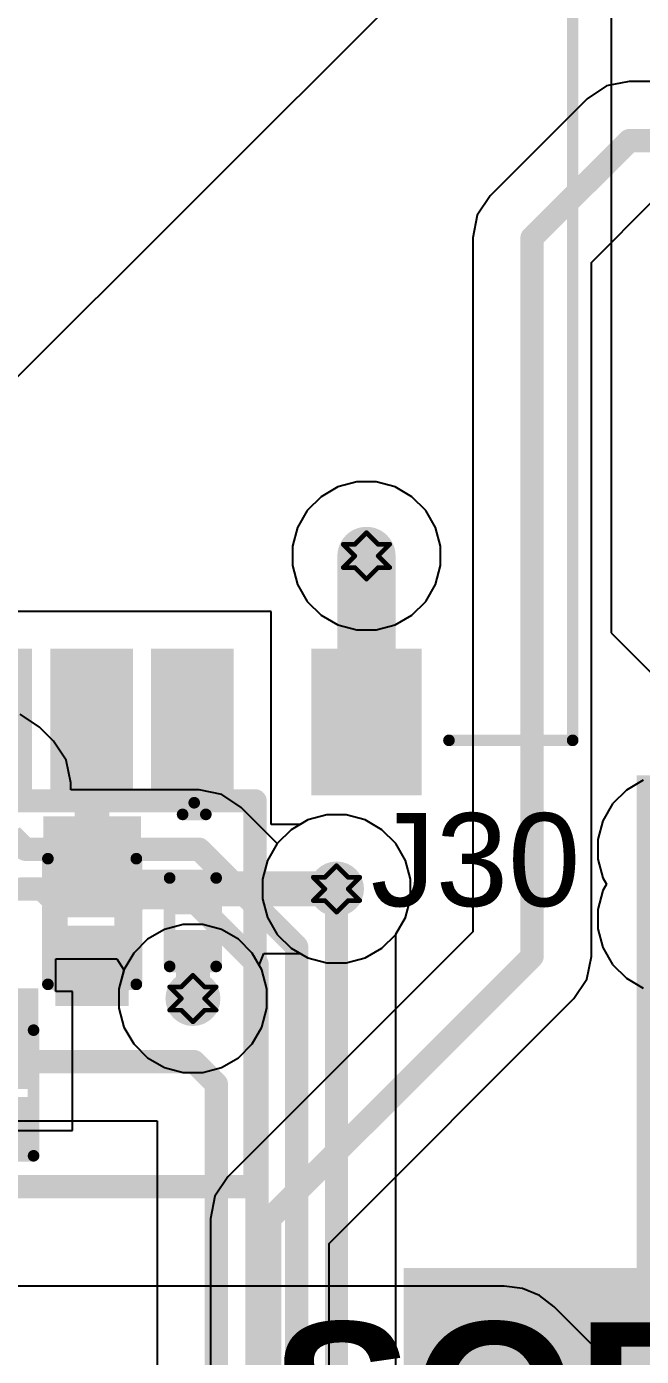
# Model space of a CAD drawing. Header units: inches. Extents: x -3 to 5437, y -3 to 5435.
# Drawn here: x 106.09 to 112.8, y 98.25 to 112.77 of the extents above; entities that cross this region are included whole.
import ezdxf

# ---------------------------------------------------------------- set-up
doc = ezdxf.new("R2010")
doc.units = ezdxf.units.IN
for name, color, linetype in [('Bottom Layer', 5, 'Continuous'), ('Bottom Solder', 6, 'Continuous'), ('Drill Drawing', 1, 'Continuous'), ('GND', 16, 'Continuous'), ('PWR', 76, 'Continuous'), ('Top Layer', 1, 'Continuous'), ('Top Overlay', 2, 'Continuous'), ('Top Paste', 8, 'Continuous'), ('Top Solder', 216, 'Continuous'), ('Via Holes', 16, 'Continuous')]:
    doc.layers.add(name, color=color, linetype=linetype)
doc.styles.add('Arial', font='', dxfattribs={"height": 0.2})
doc.styles.add('Arial_Bold', font='', dxfattribs={"height": 0.2})
doc.styles.get('Arial').set_extended_font_data('Arial')
doc.styles.get('Arial_Bold').set_extended_font_data('Arial', bold=True)

# ---------------------------------------------------------------- blocks, each defined once
blk = doc.blocks.new('DM3BT_DSF_PEJS_75')
at = {"layer": 'Top Layer'}
for points in [[(-5.24999839, 8.15000021), (-4.24999785, 8.15000021), (-4.24999785, 6.75000047), (-5.24999839, 6.75000047)], [(-3.19999995, 6.75000047), (-3.19999995, 8.15000021), (-2.49999881, 8.15000021), (-2.49999881, 6.75000047)], [(-2.09999961, 6.75000047), (-2.09999961, 8.15000021), (-1.39999847, 8.15000021), (-1.39999847, 6.75000047)]]:
    blk.add_hatch(color=1, dxfattribs=at).paths.add_polyline_path(points)
at = {"layer": 'Top Paste'}
for points in [[(-5.24999839, 8.15000021), (-4.24999785, 8.15000021), (-4.24999785, 6.75000047), (-5.24999839, 6.75000047)], [(-3.19999995, 6.75000047), (-3.19999995, 8.15000021), (-2.49999881, 8.15000021), (-2.49999881, 6.75000047)], [(-2.09999961, 6.75000047), (-2.09999961, 8.15000021), (-1.39999847, 8.15000021), (-1.39999847, 6.75000047)]]:
    blk.add_hatch(color=8, dxfattribs=at).paths.add_polyline_path(points)
at = {"layer": 'Top Solder'}
for points in [[(-5.351598389999999, 8.25160021), (-4.148397849999999, 8.25160021), (-4.148397849999999, 6.648400469999999), (-5.351598389999999, 6.648400469999999)], [(-3.30159995, 6.648400469999999), (-3.30159995, 8.25160021), (-2.39839881, 8.25160021), (-2.39839881, 6.648400469999999)], [(-2.20159961, 6.648400469999999), (-2.20159961, 8.25160021), (-1.29839847, 8.25160021), (-1.29839847, 6.648400469999999)], [(-1.10159927, 6.648400469999999), (-1.10159927, 8.25160021), (-0.1983981299999999, 8.25160021), (-0.1983981300000001, 6.648400469999999)]]:
    blk.add_hatch(color=216, dxfattribs=at).paths.add_polyline_path(points)
at = {"layer": 'Top Overlay'}
for points in [[(-2.7432, 8.4582, 0.127, 0.127, 0), (-2.9972, 8.4582, 0.127, 0.127, 0)], [(-2.8702, 8.331199999999999, 0.127, 0.127, 0), (-2.9972, 8.4582, 0.127, 0.127, 0)], [(-2.7432, 8.4582, 0.127, 0.127, 0), (-2.8702, 8.331199999999999, 0.127, 0.127, 0)], [(-6.9999987, 7.649999939999999, 0.127, 0.127, 0), (-6.9999987, -6.200000299999999, 0.127, 0.127, 0)], [(-5.649998859999999, 7.649999939999999, 0.127, 0.127, 0), (-6.9999987, 7.649999939999999, 0.127, 0.127, 0)]]:
    blk.add_lwpolyline(points, format="xyseb", dxfattribs=at)
for points in [[(-3.02895, 8.4582, 0.0635, 0.0635, 1), (-2.96545, 8.4582, 0.0635, 0.0635, 1)], [(-3.02895, 8.4582, 0.0635, 0.0635, 1), (-2.96545, 8.4582, 0.0635, 0.0635, 1)], [(-2.77495, 8.4582, 0.0635, 0.0635, 1), (-2.71145, 8.4582, 0.0635, 0.0635, 1)], [(-2.77495, 8.4582, 0.0635, 0.0635, 1), (-2.71145, 8.4582, 0.0635, 0.0635, 1)], [(-2.90195, 8.331199999999999, 0.0635, 0.0635, 1), (-2.83845, 8.331199999999999, 0.0635, 0.0635, 1)], [(-2.90195, 8.331199999999999, 0.0635, 0.0635, 1), (-2.83845, 8.331199999999999, 0.0635, 0.0635, 1)], [(-7.0317487, 7.649999939999999, 0.0635, 0.0635, 1), (-6.968248699999999, 7.649999939999999, 0.0635, 0.0635, 1)], [(-7.0317487, 7.649999939999999, 0.0635, 0.0635, 1), (-6.968248699999999, 7.649999939999999, 0.0635, 0.0635, 1)], [(-5.68174886, 7.649999939999999, 0.0635, 0.0635, 1), (-5.61824886, 7.649999939999999, 0.0635, 0.0635, 1)]]:
    blk.add_lwpolyline(points, format="xyseb", close=True, dxfattribs=at)
blk = doc.blocks.new('R___0201_81')
at = {"layer": 'Top Layer'}
for points in [[(-0.40999791, 0.18499963), (-0.13999845, 0.18499963), (-0.13999845, -0.18499963), (-0.40999791, -0.18499963)], [(0.14000099, 0.18499963), (0.41000045, 0.18499963), (0.41000045, -0.18499963), (0.14000099, -0.18499963)]]:
    blk.add_hatch(color=1, dxfattribs=at).paths.add_polyline_path(points)
at = {"layer": 'Top Paste'}
for points in [[(-0.40999791, 0.18499963), (-0.13999845, 0.18499963), (-0.13999845, -0.18499963), (-0.40999791, -0.18499963)], [(0.14000099, 0.18499963), (0.41000045, 0.18499963), (0.41000045, -0.18499963), (0.14000099, -0.18499963)]]:
    blk.add_hatch(color=8, dxfattribs=at).paths.add_polyline_path(points)
at = {"layer": 'Top Solder'}
for points in [[(-0.46499907, 0.24000079), (-0.08499729, 0.24000079), (-0.08499729, -0.24000079), (-0.46499907, -0.24000079)], [(0.08499983, 0.24000079), (0.46500161, 0.24000079), (0.46500161, -0.24000079), (0.08499983, -0.24000079)]]:
    blk.add_hatch(color=216, dxfattribs=at).paths.add_polyline_path(points)
at = {"layer": 'Top Overlay'}
for points in [[(0.4826, 0.254, 0.127, 0.127, 0), (-0.4826, 0.254, 0.127, 0.127, 0)], [(-0.4826, -0.254, 0.127, 0.127, 0), (-0.4826, 0.254, 0.127, 0.127, 0)], [(0.4826, -0.254, 0.127, 0.127, 0), (0.4826, 0.254, 0.127, 0.127, 0)], [(0.4826, -0.254, 0.127, 0.127, 0), (-0.4826, -0.254, 0.127, 0.127, 0)]]:
    blk.add_lwpolyline(points, format="xyseb", dxfattribs=at)
for points in [[(-0.51435, 0.254, 0.0635, 0.0635, 1), (-0.4508499999999999, 0.254, 0.0635, 0.0635, 1)], [(-0.51435, 0.254, 0.0635, 0.0635, 1), (-0.4508499999999999, 0.254, 0.0635, 0.0635, 1)], [(0.4508499999999999, 0.254, 0.0635, 0.0635, 1), (0.51435, 0.254, 0.0635, 0.0635, 1)], [(0.4508499999999999, 0.254, 0.0635, 0.0635, 1), (0.51435, 0.254, 0.0635, 0.0635, 1)], [(-0.51435, -0.254, 0.0635, 0.0635, 1), (-0.4508499999999999, -0.254, 0.0635, 0.0635, 1)], [(-0.51435, -0.254, 0.0635, 0.0635, 1), (-0.4508499999999999, -0.254, 0.0635, 0.0635, 1)], [(0.4508499999999999, -0.254, 0.0635, 0.0635, 1), (0.51435, -0.254, 0.0635, 0.0635, 1)], [(0.4508499999999999, -0.254, 0.0635, 0.0635, 1), (0.51435, -0.254, 0.0635, 0.0635, 1)]]:
    blk.add_lwpolyline(points, format="xyseb", close=True, dxfattribs=at)
blk = doc.blocks.new('SOD_882_101')
at = {"layer": 'Top Layer'}
for points in [[(-0.09999980000000003, -0.4000004699999999), (-0.5999987999999999, -0.4000004699999999), (-0.5999987999999999, 0.4000004699999999), (-0.09999979999999996, 0.4000004699999999)], [(0.6000013399999999, -0.4000004699999999), (0.10000234, -0.4000004699999999), (0.10000234, 0.4000004699999999), (0.6000013399999999, 0.4000004699999999)]]:
    blk.add_hatch(color=1, dxfattribs=at).paths.add_polyline_path(points)
at = {"layer": 'Top Overlay'}
blk.add_hatch(color=2, dxfattribs=at).paths.add_polyline_path([(0.68510912, -0.5334), (1.14230912, -0.5334), (1.14230912, 0.5334), (0.68510912, 0.5334)])
at = {"layer": 'Top Paste'}
for points in [[(-0.09999980000000003, -0.4000004699999999), (-0.5999987999999999, -0.4000004699999999), (-0.5999987999999999, 0.4000004699999999), (-0.09999979999999996, 0.4000004699999999)], [(0.6000013399999999, -0.4000004699999999), (0.10000234, -0.4000004699999999), (0.10000234, 0.4000004699999999), (0.6000013399999999, 0.4000004699999999)]]:
    blk.add_hatch(color=8, dxfattribs=at).paths.add_polyline_path(points)
at = {"layer": 'Top Solder'}
for points in [[(-0.04499864000000007, -0.4550016300000001), (-0.65499996, -0.4550016299999999), (-0.6549999599999999, 0.4550016300000001), (-0.04499863999999992, 0.4550016299999999)], [(0.6550024999999999, -0.4550016300000001), (0.04500117999999993, -0.4550016299999999), (0.04500118000000007, 0.4550016300000001), (0.6550025, 0.4550016299999999)]]:
    blk.add_hatch(color=216, dxfattribs=at).paths.add_polyline_path(points)
at = {"layer": 'Top Overlay'}
for points in [[(-0.6858, 0.4826, 0.127, 0.127, 0), (0.6858, 0.4826, 0.127, 0.127, 0)], [(-0.6858, 0.4826, 0.127, 0.127, 0), (-0.6858, -0.4826, 0.127, 0.127, 0)], [(0.6858, 0.4826, 0.127, 0.127, 0), (0.6858, -0.4826, 0.127, 0.127, 0)], [(-0.6858, -0.4826, 0.127, 0.127, 0), (0.6858, -0.4826, 0.127, 0.127, 0)]]:
    blk.add_lwpolyline(points, format="xyseb", dxfattribs=at)
for points in [[(-0.71755, 0.4826, 0.0635, 0.0635, 1), (-0.6540499999999999, 0.4826, 0.0635, 0.0635, 1)], [(-0.71755, 0.4826, 0.0635, 0.0635, 1), (-0.6540499999999999, 0.4826, 0.0635, 0.0635, 1)], [(0.6540499999999999, 0.4826, 0.0635, 0.0635, 1), (0.71755, 0.4826, 0.0635, 0.0635, 1)], [(0.6540499999999999, 0.4826, 0.0635, 0.0635, 1), (0.71755, 0.4826, 0.0635, 0.0635, 1)], [(-0.71755, -0.4826, 0.0635, 0.0635, 1), (-0.6540499999999999, -0.4826, 0.0635, 0.0635, 1)], [(-0.71755, -0.4826, 0.0635, 0.0635, 1), (-0.6540499999999999, -0.4826, 0.0635, 0.0635, 1)], [(0.6540499999999999, -0.4826, 0.0635, 0.0635, 1), (0.71755, -0.4826, 0.0635, 0.0635, 1)], [(0.6540499999999999, -0.4826, 0.0635, 0.0635, 1), (0.71755, -0.4826, 0.0635, 0.0635, 1)]]:
    blk.add_lwpolyline(points, format="xyseb", close=True, dxfattribs=at)
blk = doc.blocks.new('SOD_882_102')
at = {"layer": 'Top Layer'}
for points in [[(-0.09999980000000003, -0.4000004699999999), (-0.5999987999999999, -0.4000004699999999), (-0.5999987999999999, 0.4000004699999999), (-0.09999979999999996, 0.4000004699999999)], [(0.6000013399999999, -0.4000004699999999), (0.10000234, -0.4000004699999999), (0.10000234, 0.4000004699999999), (0.6000013399999999, 0.4000004699999999)]]:
    blk.add_hatch(color=1, dxfattribs=at).paths.add_polyline_path(points)
at = {"layer": 'Top Overlay'}
blk.add_hatch(color=2, dxfattribs=at).paths.add_polyline_path([(0.6900417999999999, -0.5334), (1.1472418, -0.5334), (1.1472418, 0.5334), (0.6900417999999999, 0.5334)])
at = {"layer": 'Top Paste'}
for points in [[(-0.09999980000000003, -0.4000004699999999), (-0.5999987999999999, -0.4000004699999999), (-0.5999987999999999, 0.4000004699999999), (-0.09999979999999996, 0.4000004699999999)], [(0.6000013399999999, -0.4000004699999999), (0.10000234, -0.4000004699999999), (0.10000234, 0.4000004699999999), (0.6000013399999999, 0.4000004699999999)]]:
    blk.add_hatch(color=8, dxfattribs=at).paths.add_polyline_path(points)
at = {"layer": 'Top Solder'}
for points in [[(-0.04499864000000007, -0.4550016300000001), (-0.65499996, -0.4550016299999999), (-0.6549999599999999, 0.4550016300000001), (-0.04499863999999992, 0.4550016299999999)], [(0.6550024999999999, -0.4550016300000001), (0.04500117999999993, -0.4550016299999999), (0.04500118000000007, 0.4550016300000001), (0.6550025, 0.4550016299999999)]]:
    blk.add_hatch(color=216, dxfattribs=at).paths.add_polyline_path(points)
at = {"layer": 'Top Overlay'}
for points in [[(-0.6858, 0.4826, 0.127, 0.127, 0), (0.6858, 0.4826, 0.127, 0.127, 0)], [(-0.6858, 0.4826, 0.127, 0.127, 0), (-0.6858, -0.4826, 0.127, 0.127, 0)], [(0.6858, 0.4826, 0.127, 0.127, 0), (0.6858, -0.4826, 0.127, 0.127, 0)], [(-0.6858, -0.4826, 0.127, 0.127, 0), (0.6858, -0.4826, 0.127, 0.127, 0)]]:
    blk.add_lwpolyline(points, format="xyseb", dxfattribs=at)
for points in [[(-0.71755, 0.4826, 0.0635, 0.0635, 1), (-0.6540499999999999, 0.4826, 0.0635, 0.0635, 1)], [(-0.71755, 0.4826, 0.0635, 0.0635, 1), (-0.6540499999999999, 0.4826, 0.0635, 0.0635, 1)], [(0.6540499999999999, 0.4826, 0.0635, 0.0635, 1), (0.71755, 0.4826, 0.0635, 0.0635, 1)], [(0.6540499999999999, 0.4826, 0.0635, 0.0635, 1), (0.71755, 0.4826, 0.0635, 0.0635, 1)], [(-0.71755, -0.4826, 0.0635, 0.0635, 1), (-0.6540499999999999, -0.4826, 0.0635, 0.0635, 1)], [(-0.71755, -0.4826, 0.0635, 0.0635, 1), (-0.6540499999999999, -0.4826, 0.0635, 0.0635, 1)], [(0.6540499999999999, -0.4826, 0.0635, 0.0635, 1), (0.71755, -0.4826, 0.0635, 0.0635, 1)], [(0.6540499999999999, -0.4826, 0.0635, 0.0635, 1), (0.71755, -0.4826, 0.0635, 0.0635, 1)]]:
    blk.add_lwpolyline(points, format="xyseb", close=True, dxfattribs=at)

msp = doc.modelspace()

# ---------------------------------------------------------------- hatches: boundary and pattern name
at = {"layer": 'Bottom Layer'}
h = msp.add_hatch(color=5, dxfattribs=at)
edge = h.paths.add_edge_path()
edge.add_arc((109.80103516, 106.98785562), 0.2999994, 0, 360)
h = msp.add_hatch(color=5, dxfattribs=at)
edge = h.paths.add_edge_path()
edge.add_arc((109.474, 103.3526), 0.2999994, 0, 360)
h = msp.add_hatch(color=5, dxfattribs=at)
edge = h.paths.add_edge_path()
edge.add_arc((107.90700034, 102.15611776), 0.2999994, 0, 360)
at = {"layer": 'GND'}
h = msp.add_hatch(color=16, dxfattribs=at)
edge = h.paths.add_edge_path()
edge.add_arc((109.80103516, 106.98785562), 0.2999994, 0, 360)
h = msp.add_hatch(color=16, dxfattribs=at)
edge = h.paths.add_edge_path()
edge.add_arc((109.474, 103.3526), 0.2999994, 0, 360)
h = msp.add_hatch(color=16, dxfattribs=at)
edge = h.paths.add_edge_path()
edge.add_arc((107.90700034, 102.15611776), 0.2999994, 0, 360)
at = {"layer": 'PWR'}
h = msp.add_hatch(color=76, dxfattribs=at)
edge = h.paths.add_edge_path()
edge.add_arc((109.80103516, 106.98785562), 0.2999994, 0, 360)
h = msp.add_hatch(color=76, dxfattribs=at)
edge = h.paths.add_edge_path()
edge.add_arc((109.474, 103.3526), 0.2999994, 0, 360)
h = msp.add_hatch(color=76, dxfattribs=at)
edge = h.paths.add_edge_path()
edge.add_arc((107.90700034, 102.15611776), 0.2999994, 0, 360)
at = {"layer": 'Top Layer'}
h = msp.add_hatch(color=1, dxfattribs=at)
edge = h.paths.add_edge_path()
edge.add_arc((109.80103516, 106.98785562), 0.2999994, 0, 360)
for points in [[(114.77823882, 104.59198538), (112.74823526, 104.59198538), (112.74823526, 93.59702642), (114.77823882, 93.59702642)], [(106.47281982, 103.12928066), (108.0919987, 103.12928066), (108.0919987, 103.5644995), (106.47281982, 103.5644995)], [(106.40699826, 102.073837), (107.20700174, 102.073837), (107.20700174, 102.80829324), (106.40699826, 102.80829324)], [(107.72199944, 101.981), (108.09200124, 101.981), (108.09200124, 102.76346732), (107.72199944, 102.76346732)], [(110.20823526, 97.53288596), (113.9664345, 97.53288596), (113.9664345, 99.21327375999999), (110.20823526, 99.21327375999999)]]:
    msp.add_hatch(color=1, dxfattribs=at).paths.add_polyline_path(points)
h = msp.add_hatch(color=1, dxfattribs=at)
edge = h.paths.add_edge_path()
edge.add_arc((109.474, 103.3526), 0.2999994, 0, 360)
h = msp.add_hatch(color=1, dxfattribs=at)
edge = h.paths.add_edge_path()
edge.add_arc((107.90700034, 102.15611776), 0.2999994, 0, 360)
at = {"layer": 'Via Holes'}
h = msp.add_hatch(color=7, dxfattribs=at)
edge = h.paths.add_edge_path()
edge.add_arc((109.80103516, 106.98785562), 0.1499997, 0, 360)
h = msp.add_hatch(color=7, dxfattribs=at)
edge = h.paths.add_edge_path()
edge.add_arc((109.474, 103.3526), 0.1499997, 0, 360)
h = msp.add_hatch(color=7, dxfattribs=at)
edge = h.paths.add_edge_path()
edge.add_arc((107.90700034, 102.15611776), 0.1499997, 0, 360)

# ---------------------------------------------------------------- linework, layer by layer
at = {"layer": 'Bottom Layer'}
for p, q in [((106.23173064, 105.1192589), (106.02168534, 105.2596066)), ((106.38413064, 104.9668589), (106.23173064, 105.1192589)), ((106.52447834, 104.7568136), (106.38413064, 104.9668589)), ((106.57376196, 104.5090493), (106.52447834, 104.7568136)), ((106.57376196, 104.43271468), (106.57376196, 104.5090493)), ((107.97517648, 104.43271468), (106.57376196, 104.43271468)), ((108.22294078, 104.38343106), (107.97517648, 104.43271468)), ((108.43298608, 104.24308336), (108.22294078, 104.38343106)), ((108.82735664, 103.8487128), (108.43298608, 104.24308336)), ((109.16212356, 104.10553474), (108.97787704, 103.99915954)), ((109.3676248, 104.1605994), (109.16212356, 104.10553474)), ((109.5803752, 104.1605994), (109.3676248, 104.1605994)), ((109.78587644, 104.10553474), (109.5803752, 104.1605994)), ((109.97012296, 103.99915954), (109.78587644, 104.10553474)), ((108.97787704, 103.99915954), (108.827443, 103.8487255)), ((110.12055954, 103.84872296), (109.97012296, 103.99915954)), ((108.827443, 103.8487255), (108.82735664, 103.8487128)), ((110.22693474, 103.66447644), (110.12055954, 103.84872296)), ((110.2819994, 103.4589752), (110.22693474, 103.66447644)), ((110.2819994, 103.2462248), (110.2819994, 103.4589752)), ((110.22693474, 103.04072356), (110.2819994, 103.2462248)), ((110.12144092, 102.85800358), (110.22693474, 103.04072356)), ((110.12144092, 92.88833086), (110.12144092, 102.85800358)), ((105.422954, 100.82022), (107.51528916, 100.82022)), ((107.51528916, 100.82022), (107.51528916, 95.0266578))]:
    msp.add_line(p, q, dxfattribs=at)
for points in [[(105.92632104, 103.93767376, 0.254, 0.254, 0), (106.07872104, 103.78527376, 0.254, 0.254, 0)], [(106.07872104, 103.78527376, 0.254, 0.254, 0), (106.31835734, 103.78527376, 0.254, 0.254, 0)], [(106.31835734, 103.78527376, 0.254, 0.254, 0), (107.97517648, 103.78527376, 0.254, 0.254, 0)], [(107.97517648, 103.78527376, 0.254, 0.254, 0), (109.03828078, 102.72216946, 0.254, 0.254, 0)], [(109.474, 92.62015258, 0.254, 0.254, 0), (109.474, 103.4542, 0.254, 0.254, 0)], [(105.80045134, 103.34856394, 0.254, 0.254, 0), (106.25763864, 103.3522444, 0.254, 0.254, 0)], [(106.25763864, 103.3522444, 0.254, 0.254, 0), (106.41126292, 103.2010763, 0.254, 0.254, 0)], [(107.1739538, 103.1179802, 0.254, 0.254, 0), (107.3251219, 103.2715994, 0.254, 0.254, 0)], [(107.3251219, 103.2715994, 0.254, 0.254, 0), (107.63370396, 103.2715994, 0.254, 0.254, 0)], [(107.63370396, 103.2715994, 0.254, 0.254, 0), (107.868847, 103.2715994, 0.254, 0.254, 0)], [(107.868847, 103.2715994, 0.254, 0.254, 0), (108.60648078, 102.53396562, 0.254, 0.254, 0)], [(106.41126292, 103.2010763, 0.254, 0.254, 0), (106.41777802, 102.3914259, 0.254, 0.254, 0)], [(107.1739538, 103.1179802, 0.254, 0.254, 0), (107.17975262, 102.39755492, 0.254, 0.254, 0)], [(109.03828078, 92.44521515999999, 0.254, 0.254, 0), (109.03828078, 102.72216946, 0.254, 0.254, 0)], [(108.60648078, 92.26635852, 0.254, 0.254, 0), (108.60648078, 102.53396562, 0.254, 0.254, 0)], [(106.41777802, 102.3914259, 0.254, 0.254, 0), (106.57139468, 102.24025526, 0.254, 0.254, 0)], [(107.02857944, 102.24393318, 0.254, 0.254, 0), (107.17975262, 102.39755492, 0.254, 0.254, 0)], [(106.57139468, 102.24025526, 0.254, 0.254, 0), (107.02857944, 102.24393318, 0.254, 0.254, 0)], [(104.94873092, 101.46766092, 0.254, 0.254, 0), (107.91733306, 101.46766092, 0.254, 0.254, 0)], [(107.91733306, 101.46766092, 0.254, 0.254, 0), (108.16273008, 101.2222639, 0.254, 0.254, 0)], [(108.16273008, 92.09945257999999, 0.254, 0.254, 0), (108.16273008, 101.2222639, 0.254, 0.254, 0)]]:
    msp.add_lwpolyline(points, format="xyseb", dxfattribs=at)
for points in [[(106.01522104, 103.78527376, 0.127, 0.127, 1), (106.14222104, 103.78527376, 0.127, 0.127, 1)], [(106.01522104, 103.78527376, 0.127, 0.127, 1), (106.14222104, 103.78527376, 0.127, 0.127, 1)], [(106.25485734, 103.78527376, 0.127, 0.127, 1), (106.38185734, 103.78527376, 0.127, 0.127, 1)], [(106.25485734, 103.78527376, 0.127, 0.127, 1), (106.38185734, 103.78527376, 0.127, 0.127, 1)], [(107.91167648, 103.78527376, 0.127, 0.127, 1), (108.03867648, 103.78527376, 0.127, 0.127, 1)], [(107.91167648, 103.78527376, 0.127, 0.127, 1), (108.03867648, 103.78527376, 0.127, 0.127, 1)], [(109.4105, 103.4542, 0.127, 0.127, 1), (109.5375, 103.4542, 0.127, 0.127, 1)], [(106.19413864, 103.3522444, 0.127, 0.127, 1), (106.32113864, 103.3522444, 0.127, 0.127, 1)], [(106.19413864, 103.3522444, 0.127, 0.127, 1), (106.32113864, 103.3522444, 0.127, 0.127, 1)], [(107.2616219, 103.2715994, 0.127, 0.127, 1), (107.3886219, 103.2715994, 0.127, 0.127, 1)], [(107.2616219, 103.2715994, 0.127, 0.127, 1), (107.3886219, 103.2715994, 0.127, 0.127, 1)], [(107.57020396, 103.2715994, 0.127, 0.127, 1), (107.69720396, 103.2715994, 0.127, 0.127, 1)], [(107.57020396, 103.2715994, 0.127, 0.127, 1), (107.69720396, 103.2715994, 0.127, 0.127, 1)], [(107.805347, 103.2715994, 0.127, 0.127, 1), (107.932347, 103.2715994, 0.127, 0.127, 1)], [(107.805347, 103.2715994, 0.127, 0.127, 1), (107.932347, 103.2715994, 0.127, 0.127, 1)], [(106.34776292, 103.2010763, 0.127, 0.127, 1), (106.47476292, 103.2010763, 0.127, 0.127, 1)], [(106.34776292, 103.2010763, 0.127, 0.127, 1), (106.47476292, 103.2010763, 0.127, 0.127, 1)], [(107.1104538, 103.1179802, 0.127, 0.127, 1), (107.2374538, 103.1179802, 0.127, 0.127, 1)], [(107.1104538, 103.1179802, 0.127, 0.127, 1), (107.2374538, 103.1179802, 0.127, 0.127, 1)], [(108.97478078, 102.72216946, 0.127, 0.127, 1), (109.10178078, 102.72216946, 0.127, 0.127, 1)], [(108.97478078, 102.72216946, 0.127, 0.127, 1), (109.10178078, 102.72216946, 0.127, 0.127, 1)], [(108.54298078, 102.53396562, 0.127, 0.127, 1), (108.66998078, 102.53396562, 0.127, 0.127, 1)], [(108.54298078, 102.53396562, 0.127, 0.127, 1), (108.66998078, 102.53396562, 0.127, 0.127, 1)], [(106.35427802, 102.3914259, 0.127, 0.127, 1), (106.48127802, 102.3914259, 0.127, 0.127, 1)], [(106.35427802, 102.3914259, 0.127, 0.127, 1), (106.48127802, 102.3914259, 0.127, 0.127, 1)], [(107.11625262, 102.39755492, 0.127, 0.127, 1), (107.24325262, 102.39755492, 0.127, 0.127, 1)], [(107.11625262, 102.39755492, 0.127, 0.127, 1), (107.24325262, 102.39755492, 0.127, 0.127, 1)], [(106.50789468, 102.24025526, 0.127, 0.127, 1), (106.63489468, 102.24025526, 0.127, 0.127, 1)], [(106.50789468, 102.24025526, 0.127, 0.127, 1), (106.63489468, 102.24025526, 0.127, 0.127, 1)], [(106.96507944, 102.24393318, 0.127, 0.127, 1), (107.09207944, 102.24393318, 0.127, 0.127, 1)], [(106.96507944, 102.24393318, 0.127, 0.127, 1), (107.09207944, 102.24393318, 0.127, 0.127, 1)], [(107.85383306, 101.46766092, 0.127, 0.127, 1), (107.98083306, 101.46766092, 0.127, 0.127, 1)], [(107.85383306, 101.46766092, 0.127, 0.127, 1), (107.98083306, 101.46766092, 0.127, 0.127, 1)], [(108.09923008, 101.2222639, 0.127, 0.127, 1), (108.22623008, 101.2222639, 0.127, 0.127, 1)], [(108.09923008, 101.2222639, 0.127, 0.127, 1), (108.22623008, 101.2222639, 0.127, 0.127, 1)]]:
    msp.add_lwpolyline(points, format="xyseb", close=True, dxfattribs=at)
at = {"layer": 'Bottom Solder'}
msp.add_line((0.3381324199999999, 3.382035399999999), (5436.900774639999, 5435.16615022), dxfattribs=at)
at = {"layer": 'Drill Drawing'}
for points in [[(109.54703516, 107.11485562, 0.0508, 0.0508, 0), (109.67403516, 106.98785562, 0.0508, 0.0508, 0)], [(109.54703516, 107.11485562, 0.0508, 0.0508, 0), (109.67403516, 107.11485562, 0.0508, 0.0508, 0)], [(109.67403516, 107.11485562, 0.0508, 0.0508, 0), (109.80103516, 107.24185562, 0.0508, 0.0508, 0)], [(109.80103516, 107.24185562, 0.0508, 0.0508, 0), (109.92803516, 107.11485562, 0.0508, 0.0508, 0)], [(109.92803516, 107.11485562, 0.0508, 0.0508, 0), (110.05503516, 107.11485562, 0.0508, 0.0508, 0)], [(109.92803516, 106.98785562, 0.0508, 0.0508, 0), (110.05503516, 107.11485562, 0.0508, 0.0508, 0)], [(109.54703516, 106.86085562, 0.0508, 0.0508, 0), (109.67403516, 106.98785562, 0.0508, 0.0508, 0)], [(109.92803516, 106.98785562, 0.0508, 0.0508, 0), (110.05503516, 106.86085562, 0.0508, 0.0508, 0)], [(109.54703516, 106.86085562, 0.0508, 0.0508, 0), (109.67403516, 106.86085562, 0.0508, 0.0508, 0)], [(109.67403516, 106.86085562, 0.0508, 0.0508, 0), (109.80103516, 106.73385562, 0.0508, 0.0508, 0)], [(109.80103516, 106.73385562, 0.0508, 0.0508, 0), (109.92803516, 106.86085562, 0.0508, 0.0508, 0)], [(109.92803516, 106.86085562, 0.0508, 0.0508, 0), (110.05503516, 106.86085562, 0.0508, 0.0508, 0)], [(109.22, 103.4796, 0.0508, 0.0508, 0), (109.347, 103.3526, 0.0508, 0.0508, 0)], [(109.22, 103.4796, 0.0508, 0.0508, 0), (109.347, 103.4796, 0.0508, 0.0508, 0)], [(109.347, 103.4796, 0.0508, 0.0508, 0), (109.474, 103.6066, 0.0508, 0.0508, 0)], [(109.474, 103.6066, 0.0508, 0.0508, 0), (109.601, 103.4796, 0.0508, 0.0508, 0)], [(109.601, 103.4796, 0.0508, 0.0508, 0), (109.728, 103.4796, 0.0508, 0.0508, 0)], [(109.601, 103.3526, 0.0508, 0.0508, 0), (109.728, 103.4796, 0.0508, 0.0508, 0)], [(109.22, 103.2256, 0.0508, 0.0508, 0), (109.347, 103.3526, 0.0508, 0.0508, 0)], [(109.601, 103.3526, 0.0508, 0.0508, 0), (109.728, 103.2256, 0.0508, 0.0508, 0)], [(109.22, 103.2256, 0.0508, 0.0508, 0), (109.347, 103.2256, 0.0508, 0.0508, 0)], [(109.347, 103.2256, 0.0508, 0.0508, 0), (109.474, 103.0986, 0.0508, 0.0508, 0)], [(109.474, 103.0986, 0.0508, 0.0508, 0), (109.601, 103.2256, 0.0508, 0.0508, 0)], [(109.601, 103.2256, 0.0508, 0.0508, 0), (109.728, 103.2256, 0.0508, 0.0508, 0)], [(107.78000034, 102.28311776, 0.0508, 0.0508, 0), (107.90700034, 102.41011776, 0.0508, 0.0508, 0)], [(107.90700034, 102.41011776, 0.0508, 0.0508, 0), (108.03400034, 102.28311776, 0.0508, 0.0508, 0)], [(107.65300034, 102.28311776, 0.0508, 0.0508, 0), (107.78000034, 102.15611776, 0.0508, 0.0508, 0)], [(107.65300034, 102.28311776, 0.0508, 0.0508, 0), (107.78000034, 102.28311776, 0.0508, 0.0508, 0)], [(108.03400034, 102.28311776, 0.0508, 0.0508, 0), (108.16100034, 102.28311776, 0.0508, 0.0508, 0)], [(108.03400034, 102.15611776, 0.0508, 0.0508, 0), (108.16100034, 102.28311776, 0.0508, 0.0508, 0)], [(107.65300034, 102.02911776, 0.0508, 0.0508, 0), (107.78000034, 102.15611776, 0.0508, 0.0508, 0)], [(107.65300034, 102.02911776, 0.0508, 0.0508, 0), (107.78000034, 102.02911776, 0.0508, 0.0508, 0)], [(107.78000034, 102.02911776, 0.0508, 0.0508, 0), (107.90700034, 101.90211776, 0.0508, 0.0508, 0)], [(107.90700034, 101.90211776, 0.0508, 0.0508, 0), (108.03400034, 102.02911776, 0.0508, 0.0508, 0)], [(108.03400034, 102.15611776, 0.0508, 0.0508, 0), (108.16100034, 102.02911776, 0.0508, 0.0508, 0)], [(108.03400034, 102.02911776, 0.0508, 0.0508, 0), (108.16100034, 102.02911776, 0.0508, 0.0508, 0)]]:
    msp.add_lwpolyline(points, format="xyseb", dxfattribs=at)
for points in [[(109.53433516, 107.11485562, 0.0254, 0.0254, 1), (109.55973516, 107.11485562, 0.0254, 0.0254, 1)], [(109.53433516, 107.11485562, 0.0254, 0.0254, 1), (109.55973516, 107.11485562, 0.0254, 0.0254, 1)], [(109.66133516, 107.11485562, 0.0254, 0.0254, 1), (109.68673516, 107.11485562, 0.0254, 0.0254, 1)], [(109.66133516, 107.11485562, 0.0254, 0.0254, 1), (109.68673516, 107.11485562, 0.0254, 0.0254, 1)], [(109.78833516, 107.24185562, 0.0254, 0.0254, 1), (109.81373516, 107.24185562, 0.0254, 0.0254, 1)], [(109.78833516, 107.24185562, 0.0254, 0.0254, 1), (109.81373516, 107.24185562, 0.0254, 0.0254, 1)], [(109.91533516, 107.11485562, 0.0254, 0.0254, 1), (109.94073516, 107.11485562, 0.0254, 0.0254, 1)], [(109.91533516, 107.11485562, 0.0254, 0.0254, 1), (109.94073516, 107.11485562, 0.0254, 0.0254, 1)], [(110.04233516, 107.11485562, 0.0254, 0.0254, 1), (110.06773516, 107.11485562, 0.0254, 0.0254, 1)], [(110.04233516, 107.11485562, 0.0254, 0.0254, 1), (110.06773516, 107.11485562, 0.0254, 0.0254, 1)], [(109.66133516, 106.98785562, 0.0254, 0.0254, 1), (109.68673516, 106.98785562, 0.0254, 0.0254, 1)], [(109.66133516, 106.98785562, 0.0254, 0.0254, 1), (109.68673516, 106.98785562, 0.0254, 0.0254, 1)], [(109.91533516, 106.98785562, 0.0254, 0.0254, 1), (109.94073516, 106.98785562, 0.0254, 0.0254, 1)], [(109.91533516, 106.98785562, 0.0254, 0.0254, 1), (109.94073516, 106.98785562, 0.0254, 0.0254, 1)], [(109.53433516, 106.86085562, 0.0254, 0.0254, 1), (109.55973516, 106.86085562, 0.0254, 0.0254, 1)], [(109.53433516, 106.86085562, 0.0254, 0.0254, 1), (109.55973516, 106.86085562, 0.0254, 0.0254, 1)], [(109.66133516, 106.86085562, 0.0254, 0.0254, 1), (109.68673516, 106.86085562, 0.0254, 0.0254, 1)], [(109.66133516, 106.86085562, 0.0254, 0.0254, 1), (109.68673516, 106.86085562, 0.0254, 0.0254, 1)], [(109.91533516, 106.86085562, 0.0254, 0.0254, 1), (109.94073516, 106.86085562, 0.0254, 0.0254, 1)], [(109.91533516, 106.86085562, 0.0254, 0.0254, 1), (109.94073516, 106.86085562, 0.0254, 0.0254, 1)], [(110.04233516, 106.86085562, 0.0254, 0.0254, 1), (110.06773516, 106.86085562, 0.0254, 0.0254, 1)], [(110.04233516, 106.86085562, 0.0254, 0.0254, 1), (110.06773516, 106.86085562, 0.0254, 0.0254, 1)], [(109.78833516, 106.73385562, 0.0254, 0.0254, 1), (109.81373516, 106.73385562, 0.0254, 0.0254, 1)], [(109.78833516, 106.73385562, 0.0254, 0.0254, 1), (109.81373516, 106.73385562, 0.0254, 0.0254, 1)], [(109.2073, 103.4796, 0.0254, 0.0254, 1), (109.2327, 103.4796, 0.0254, 0.0254, 1)], [(109.2073, 103.4796, 0.0254, 0.0254, 1), (109.2327, 103.4796, 0.0254, 0.0254, 1)], [(109.3343, 103.4796, 0.0254, 0.0254, 1), (109.3597, 103.4796, 0.0254, 0.0254, 1)], [(109.3343, 103.4796, 0.0254, 0.0254, 1), (109.3597, 103.4796, 0.0254, 0.0254, 1)], [(109.4613, 103.6066, 0.0254, 0.0254, 1), (109.4867, 103.6066, 0.0254, 0.0254, 1)], [(109.4613, 103.6066, 0.0254, 0.0254, 1), (109.4867, 103.6066, 0.0254, 0.0254, 1)], [(109.5883, 103.4796, 0.0254, 0.0254, 1), (109.6137, 103.4796, 0.0254, 0.0254, 1)], [(109.5883, 103.4796, 0.0254, 0.0254, 1), (109.6137, 103.4796, 0.0254, 0.0254, 1)], [(109.7153, 103.4796, 0.0254, 0.0254, 1), (109.7407, 103.4796, 0.0254, 0.0254, 1)], [(109.7153, 103.4796, 0.0254, 0.0254, 1), (109.7407, 103.4796, 0.0254, 0.0254, 1)], [(109.3343, 103.3526, 0.0254, 0.0254, 1), (109.3597, 103.3526, 0.0254, 0.0254, 1)], [(109.3343, 103.3526, 0.0254, 0.0254, 1), (109.3597, 103.3526, 0.0254, 0.0254, 1)], [(109.5883, 103.3526, 0.0254, 0.0254, 1), (109.6137, 103.3526, 0.0254, 0.0254, 1)], [(109.5883, 103.3526, 0.0254, 0.0254, 1), (109.6137, 103.3526, 0.0254, 0.0254, 1)], [(109.2073, 103.2256, 0.0254, 0.0254, 1), (109.2327, 103.2256, 0.0254, 0.0254, 1)], [(109.2073, 103.2256, 0.0254, 0.0254, 1), (109.2327, 103.2256, 0.0254, 0.0254, 1)], [(109.3343, 103.2256, 0.0254, 0.0254, 1), (109.3597, 103.2256, 0.0254, 0.0254, 1)], [(109.3343, 103.2256, 0.0254, 0.0254, 1), (109.3597, 103.2256, 0.0254, 0.0254, 1)], [(109.5883, 103.2256, 0.0254, 0.0254, 1), (109.6137, 103.2256, 0.0254, 0.0254, 1)], [(109.5883, 103.2256, 0.0254, 0.0254, 1), (109.6137, 103.2256, 0.0254, 0.0254, 1)], [(109.7153, 103.2256, 0.0254, 0.0254, 1), (109.7407, 103.2256, 0.0254, 0.0254, 1)], [(109.7153, 103.2256, 0.0254, 0.0254, 1), (109.7407, 103.2256, 0.0254, 0.0254, 1)], [(109.4613, 103.0986, 0.0254, 0.0254, 1), (109.4867, 103.0986, 0.0254, 0.0254, 1)], [(109.4613, 103.0986, 0.0254, 0.0254, 1), (109.4867, 103.0986, 0.0254, 0.0254, 1)], [(107.89430034, 102.41011776, 0.0254, 0.0254, 1), (107.91970034, 102.41011776, 0.0254, 0.0254, 1)], [(107.89430034, 102.41011776, 0.0254, 0.0254, 1), (107.91970034, 102.41011776, 0.0254, 0.0254, 1)], [(107.64030034, 102.28311776, 0.0254, 0.0254, 1), (107.66570034, 102.28311776, 0.0254, 0.0254, 1)], [(107.64030034, 102.28311776, 0.0254, 0.0254, 1), (107.66570034, 102.28311776, 0.0254, 0.0254, 1)], [(107.76730034, 102.28311776, 0.0254, 0.0254, 1), (107.79270034, 102.28311776, 0.0254, 0.0254, 1)], [(107.76730034, 102.28311776, 0.0254, 0.0254, 1), (107.79270034, 102.28311776, 0.0254, 0.0254, 1)], [(108.02130034, 102.28311776, 0.0254, 0.0254, 1), (108.04670034, 102.28311776, 0.0254, 0.0254, 1)], [(108.02130034, 102.28311776, 0.0254, 0.0254, 1), (108.04670034, 102.28311776, 0.0254, 0.0254, 1)], [(108.14830034, 102.28311776, 0.0254, 0.0254, 1), (108.17370034, 102.28311776, 0.0254, 0.0254, 1)], [(108.14830034, 102.28311776, 0.0254, 0.0254, 1), (108.17370034, 102.28311776, 0.0254, 0.0254, 1)], [(107.64030034, 102.02911776, 0.0254, 0.0254, 1), (107.66570034, 102.02911776, 0.0254, 0.0254, 1)], [(107.64030034, 102.02911776, 0.0254, 0.0254, 1), (107.66570034, 102.02911776, 0.0254, 0.0254, 1)], [(107.76730034, 102.15611776, 0.0254, 0.0254, 1), (107.79270034, 102.15611776, 0.0254, 0.0254, 1)], [(107.76730034, 102.15611776, 0.0254, 0.0254, 1), (107.79270034, 102.15611776, 0.0254, 0.0254, 1)], [(107.76730034, 102.02911776, 0.0254, 0.0254, 1), (107.79270034, 102.02911776, 0.0254, 0.0254, 1)], [(107.76730034, 102.02911776, 0.0254, 0.0254, 1), (107.79270034, 102.02911776, 0.0254, 0.0254, 1)], [(108.02130034, 102.15611776, 0.0254, 0.0254, 1), (108.04670034, 102.15611776, 0.0254, 0.0254, 1)], [(108.02130034, 102.15611776, 0.0254, 0.0254, 1), (108.04670034, 102.15611776, 0.0254, 0.0254, 1)], [(108.02130034, 102.02911776, 0.0254, 0.0254, 1), (108.04670034, 102.02911776, 0.0254, 0.0254, 1)], [(108.02130034, 102.02911776, 0.0254, 0.0254, 1), (108.04670034, 102.02911776, 0.0254, 0.0254, 1)], [(108.14830034, 102.02911776, 0.0254, 0.0254, 1), (108.17370034, 102.02911776, 0.0254, 0.0254, 1)], [(108.14830034, 102.02911776, 0.0254, 0.0254, 1), (108.17370034, 102.02911776, 0.0254, 0.0254, 1)], [(107.89430034, 101.90211776, 0.0254, 0.0254, 1), (107.91970034, 101.90211776, 0.0254, 0.0254, 1)], [(107.89430034, 101.90211776, 0.0254, 0.0254, 1), (107.91970034, 101.90211776, 0.0254, 0.0254, 1)]]:
    msp.add_lwpolyline(points, format="xyseb", close=True, dxfattribs=at)
at = {"layer": 'GND'}
for p, q in [((109.16212356, 104.10553474), (108.97787704, 103.99915954)), ((109.3676248, 104.1605994), (109.16212356, 104.10553474)), ((109.5803752, 104.1605994), (109.3676248, 104.1605994)), ((109.78587644, 104.10553474), (109.5803752, 104.1605994)), ((109.97012296, 103.99915954), (109.78587644, 104.10553474)), ((108.97787704, 103.99915954), (108.82744046, 103.84872296)), ((110.12055954, 103.84872296), (109.97012296, 103.99915954)), ((108.82744046, 103.84872296), (108.72106526, 103.66447644)), ((110.22693474, 103.66447644), (110.12055954, 103.84872296)), ((108.72106526, 103.66447644), (108.6660006, 103.4589752)), ((110.2819994, 103.4589752), (110.22693474, 103.66447644)), ((108.6660006, 103.4589752), (108.6660006, 103.2462248)), ((110.2819994, 103.2462248), (110.2819994, 103.4589752)), ((108.6660006, 103.2462248), (108.72106526, 103.04072356)), ((110.22693474, 103.04072356), (110.2819994, 103.2462248)), ((107.80062514, 102.96411716), (107.5951239, 102.9090525)), ((108.01337554, 102.96411716), (107.80062514, 102.96411716)), ((108.21887678, 102.9090525), (108.01337554, 102.96411716)), ((108.72106526, 103.04072356), (108.82744046, 102.85647704)), ((110.12055954, 102.85647704), (110.22693474, 103.04072356)), ((107.41087738, 102.8026773), (107.2604408, 102.65224072)), ((107.5951239, 102.9090525), (107.41087738, 102.8026773)), ((108.4031233, 102.8026773), (108.21887678, 102.9090525)), ((108.55355988, 102.65224072), (108.4031233, 102.8026773)), ((108.82744046, 102.85647704), (108.97787704, 102.70604046)), ((109.97012296, 102.70604046), (110.12055954, 102.85647704)), ((107.2604408, 102.65224072), (107.1540656, 102.4679942)), ((108.65993508, 102.4679942), (108.55355988, 102.65224072)), ((108.97787704, 102.70604046), (109.16212356, 102.59966526)), ((109.78587644, 102.59966526), (109.97012296, 102.70604046)), ((109.16212356, 102.59966526), (109.3676248, 102.5446006)), ((109.3676248, 102.5446006), (109.5803752, 102.5446006)), ((109.5803752, 102.5446006), (109.78587644, 102.59966526)), ((107.1540656, 102.4679942), (107.09900094, 102.26249296)), ((108.71499974, 102.26249296), (108.65993508, 102.4679942)), ((107.09900094, 102.26249296), (107.09900094, 102.04974256)), ((108.71499974, 102.04974256), (108.71499974, 102.26249296)), ((107.09900094, 102.04974256), (107.1540656, 101.84424132)), ((108.65993508, 101.84424132), (108.71499974, 102.04974256)), ((107.1540656, 101.84424132), (107.2604408, 101.6599948)), ((108.55355988, 101.6599948), (108.65993508, 101.84424132)), ((107.2604408, 101.6599948), (107.41087738, 101.50955822)), ((108.4031233, 101.50955822), (108.55355988, 101.6599948)), ((107.41087738, 101.50955822), (107.5951239, 101.40318302)), ((108.21887678, 101.40318302), (108.4031233, 101.50955822)), ((107.5951239, 101.40318302), (107.80062514, 101.34811836)), ((107.80062514, 101.34811836), (108.01337554, 101.34811836)), ((108.01337554, 101.34811836), (108.21887678, 101.40318302))]:
    msp.add_line(p, q, dxfattribs=at)
at = {"layer": 'PWR'}
for p, q in [((112.4712, 113.3856), (112.4712, 106.1466)), ((109.48915872, 107.74079036), (109.3049122, 107.63441516)), ((109.69465996, 107.79585502), (109.48915872, 107.74079036)), ((109.90741036, 107.79585502), (109.69465996, 107.79585502)), ((110.1129116, 107.74079036), (109.90741036, 107.79585502)), ((110.29715812, 107.63441516), (110.1129116, 107.74079036)), ((109.3049122, 107.63441516), (109.15447562, 107.48397858)), ((110.4475947, 107.48397858), (110.29715812, 107.63441516)), ((109.15447562, 107.48397858), (109.04810042, 107.29973206)), ((110.5539699, 107.29973206), (110.4475947, 107.48397858)), ((109.04810042, 107.29973206), (108.99303576, 107.09423082)), ((110.60903456, 107.09423082), (110.5539699, 107.29973206)), ((108.99303576, 107.09423082), (108.99303576, 106.88148042)), ((110.60903456, 106.88148042), (110.60903456, 107.09423082)), ((108.99303576, 106.88148042), (109.04810042, 106.67597918)), ((110.5539699, 106.67597918), (110.60903456, 106.88148042)), ((109.04810042, 106.67597918), (109.15447562, 106.49173266)), ((110.4475947, 106.49173266), (110.5539699, 106.67597918)), ((109.15447562, 106.49173266), (109.3049122, 106.34129608)), ((110.29715812, 106.34129608), (110.4475947, 106.49173266)), ((109.3049122, 106.34129608), (109.48915872, 106.23492088)), ((110.1129116, 106.23492088), (110.29715812, 106.34129608)), ((109.48915872, 106.23492088), (109.69465996, 106.17985622)), ((109.69465996, 106.17985622), (109.90741036, 106.17985622)), ((109.90741036, 106.17985622), (110.1129116, 106.23492088)), ((112.4712, 106.1466), (113.39723574, 105.22056426)), ((112.82156252, 104.5382085), (112.637316, 104.4318333)), ((112.637316, 104.4318333), (112.48687942, 104.28139672)), ((112.48687942, 104.28139672), (112.38050422, 104.0971502)), ((109.16212356, 104.10553474), (108.97787704, 103.99915954)), ((109.3676248, 104.1605994), (109.16212356, 104.10553474)), ((109.5803752, 104.1605994), (109.3676248, 104.1605994)), ((109.78587644, 104.10553474), (109.5803752, 104.1605994)), ((109.97012296, 103.99915954), (109.78587644, 104.10553474)), ((112.38050422, 104.0971502), (112.32543956, 103.89164896)), ((108.97787704, 103.99915954), (108.82744046, 103.84872296)), ((110.12055954, 103.84872296), (109.97012296, 103.99915954)), ((108.82744046, 103.84872296), (108.72106526, 103.66447644)), ((110.22693474, 103.66447644), (110.12055954, 103.84872296)), ((112.32543956, 103.89164896), (112.32543956, 103.67889856)), ((108.72106526, 103.66447644), (108.6660006, 103.4589752)), ((110.2819994, 103.4589752), (110.22693474, 103.66447644)), ((112.32543956, 103.67889856), (112.38050422, 103.47339732)), ((108.6660006, 103.4589752), (108.6660006, 103.2462248)), ((110.2819994, 103.2462248), (110.2819994, 103.4589752)), ((112.38050422, 103.47339732), (112.4204127, 103.40427376)), ((112.4204127, 103.40427376), (112.38050422, 103.3351502)), ((108.6660006, 103.2462248), (108.72106526, 103.04072356)), ((110.22693474, 103.04072356), (110.2819994, 103.2462248)), ((112.38050422, 103.3351502), (112.32543956, 103.12964896)), ((112.32543956, 103.12964896), (112.32543956, 102.91689856)), ((108.72106526, 103.04072356), (108.82744046, 102.85647704)), ((110.12055954, 102.85647704), (110.22693474, 103.04072356)), ((108.82744046, 102.85647704), (108.97787704, 102.70604046)), ((109.97012296, 102.70604046), (110.12055954, 102.85647704)), ((112.32543956, 102.91689856), (112.38050422, 102.71139732)), ((108.97787704, 102.70604046), (109.16212356, 102.59966526)), ((109.78587644, 102.59966526), (109.97012296, 102.70604046)), ((112.38050422, 102.71139732), (112.48687942, 102.5271508)), ((109.16212356, 102.59966526), (109.3676248, 102.5446006)), ((109.3676248, 102.5446006), (109.5803752, 102.5446006)), ((109.5803752, 102.5446006), (109.78587644, 102.59966526)), ((112.48687942, 102.5271508), (112.637316, 102.37671422)), ((112.637316, 102.37671422), (112.82156252, 102.27033902)), ((111.3044129, 99.01577606), (97.39481663999999, 99.01577606)), ((111.50333554, 98.98958866), (111.3044129, 99.01577606)), ((111.6887022, 98.91280699999999), (111.50333554, 98.98958866)), ((111.84787892, 98.79066601999999), (111.6887022, 98.91280699999999)), ((112.91306602, 97.72547892), (111.84787892, 98.79066601999999))]:
    msp.add_line(p, q, dxfattribs=at)
at = {"layer": 'Top Layer'}
for p, q in [((112.42058288, 112.11897566), (112.21053758, 111.97862796)), ((112.66834718, 112.16825928), (112.42058288, 112.11897566)), ((168.64118164, 112.16825928), (112.66834718, 112.16825928)), ((112.21053758, 111.97862796), (111.1497904, 110.91788078)), ((111.1497904, 110.91788078), (111.0094427, 110.70783548)), ((112.25504092, 110.1918929), (112.93652546, 110.87337744)), ((111.0094427, 110.70783548), (110.96015908, 110.46007118)), ((110.96015908, 110.46007118), (110.96015908, 102.88250442)), ((112.25504092, 102.61432614), (112.25504092, 110.1918929)), ((108.75903572, 106.38247202), (105.41160782, 106.38247202)), ((108.75903572, 104.05712742), (108.75903572, 106.38247202)), ((109.16212356, 104.10553474), (109.0782807, 104.05712742)), ((109.3676248, 104.1605994), (109.16212356, 104.10553474)), ((109.5803752, 104.1605994), (109.3676248, 104.1605994)), ((109.78587644, 104.10553474), (109.5803752, 104.1605994)), ((109.97012296, 103.99915954), (109.78587644, 104.10553474)), ((109.0782807, 104.05712742), (108.75903572, 104.05712742)), ((110.12055954, 103.84872296), (109.97012296, 103.99915954)), ((110.22693474, 103.66447644), (110.12055954, 103.84872296)), ((110.2819994, 103.4589752), (110.22693474, 103.66447644)), ((110.2819994, 103.2462248), (110.2819994, 103.4589752)), ((110.22693474, 103.04072356), (110.2819994, 103.2462248)), ((110.12055954, 102.85647704), (110.22693474, 103.04072356)), ((110.96015908, 102.88250442), (108.2870199, 100.20936524)), ((109.97012296, 102.70604046), (110.12055954, 102.85647704)), ((108.62928998, 102.52107258), (108.6808342, 102.64807258)), ((108.6808342, 102.64807258), (109.0782807, 102.64807258)), ((109.0782807, 102.64807258), (109.16212356, 102.59966526)), ((109.78587644, 102.59966526), (109.97012296, 102.70604046)), ((106.41046282, 102.23311786), (106.41046282, 102.58900234)), ((106.41046282, 102.58900234), (107.0772814, 102.58900234)), ((107.0772814, 102.58900234), (107.15361348, 102.4687054)), ((108.65993508, 102.4679942), (108.62928998, 102.52107258)), ((109.16212356, 102.59966526), (109.3676248, 102.5446006)), ((109.3676248, 102.5446006), (109.5803752, 102.5446006)), ((109.5803752, 102.5446006), (109.78587644, 102.59966526)), ((112.2057573, 102.36656184), (112.25504092, 102.61432614)), ((107.15246032, 102.46200234), (107.09900094, 102.26249296)), ((107.15361348, 102.4687054), (107.15246032, 102.46200234)), ((108.71499974, 102.26249296), (108.65993508, 102.4679942)), ((112.0654096, 102.15651654), (112.2057573, 102.36656184)), ((106.59343426, 102.23311786), (106.41046282, 102.23311786)), ((106.59343426, 100.71711886), (106.59343426, 102.23311786)), ((107.09900094, 102.26249296), (107.09900094, 102.04974256)), ((108.71499974, 102.04974256), (108.71499974, 102.26249296)), ((107.09900094, 102.04974256), (107.1540656, 101.84424132)), ((108.65993508, 101.84424132), (108.71499974, 102.04974256)), ((109.39227042, 99.48337735999999), (112.0654096, 102.15651654)), ((107.1540656, 101.84424132), (107.2604408, 101.6599948)), ((108.55355988, 101.6599948), (108.65993508, 101.84424132)), ((107.2604408, 101.6599948), (107.41087738, 101.50955822)), ((108.4031233, 101.50955822), (108.55355988, 101.6599948)), ((107.41087738, 101.50955822), (107.5951239, 101.40318302)), ((108.21887678, 101.40318302), (108.4031233, 101.50955822)), ((107.5951239, 101.40318302), (107.80062514, 101.34811836)), ((107.80062514, 101.34811836), (108.01337554, 101.34811836)), ((108.01337554, 101.34811836), (108.21887678, 101.40318302)), ((105.27475262, 100.71711886), (106.59343426, 100.71711886)), ((108.2870199, 100.20936524), (108.1466722, 99.99931993999999)), ((108.1466722, 99.99931993999999), (108.09738858, 99.75155563999999)), ((108.09738858, 99.75155563999999), (108.09738858, 92.02802524)), ((109.39227042, 92.29620351999999), (109.39227042, 99.48337735999999))]:
    msp.add_line(p, q, dxfattribs=at)
for points in [[(111.6076, 110.46007118, 0.254, 0.254, 0), (112.66834718, 111.52081836, 0.254, 0.254, 0)], [(112.66834718, 111.52081836, 0.254, 0.254, 0), (168.64118164, 111.52081836, 0.254, 0.254, 0)], [(111.6076, 102.61432614, 0.254, 0.254, 0), (111.6076, 110.46007118, 0.254, 0.254, 0)], [(109.80103516, 105.18810814, 0.635, 0.635, 0), (109.80103516, 106.98785562, 0.635, 0.635, 0)], [(106.80103608, 105.17447342, 0.3809999999999999, 0.3809999999999999, 0), (106.80593574, 105.16957376, 0.3809999999999999, 0.3809999999999999, 0)], [(106.80593574, 103.4496661, 0.3809999999999999, 0.3809999999999999, 0), (106.80593574, 105.16957376, 0.3809999999999999, 0.3809999999999999, 0)], [(106.80210034, 103.3519015, 0.3809999999999999, 0.3809999999999999, 0), (106.80593574, 103.3480661, 0.3809999999999999, 0.3809999999999999, 0)], [(106.80593574, 103.34700184, 0.3809999999999999, 0.3809999999999999, 0), (106.80593574, 103.3480661, 0.3809999999999999, 0.3809999999999999, 0)], [(106.80593574, 103.3480661, 0.3809999999999999, 0.3809999999999999, 0), (106.807, 103.34700184, 0.3809999999999999, 0.3809999999999999, 0)], [(106.80593574, 103.34700184, 0.3809999999999999, 0.3809999999999999, 0), (106.81583666, 103.33710092, 0.3809999999999999, 0.3809999999999999, 0)], [(106.81583666, 103.33710092, 0.3809999999999999, 0.3809999999999999, 0), (107.90700034, 103.33710092, 0.3809999999999999, 0.3809999999999999, 0)], [(107.90700034, 103.33710092, 0.3809999999999999, 0.3809999999999999, 0), (107.92249942, 103.3526, 0.3809999999999999, 0.3809999999999999, 0)], [(107.92249942, 103.3526, 0.3809999999999999, 0.3809999999999999, 0), (109.474, 103.3526, 0.3809999999999999, 0.3809999999999999, 0)], [(108.7448295, 99.75155563999999, 0.254, 0.254, 0), (111.6076, 102.61432614, 0.254, 0.254, 0)], [(108.7448295, 92.02802524, 0.254, 0.254, 0), (108.7448295, 99.75155563999999, 0.254, 0.254, 0)]]:
    msp.add_lwpolyline(points, format="xyseb", dxfattribs=at)
for points in [[(112.60484718, 111.52081836, 0.127, 0.127, 1), (112.73184718, 111.52081836, 0.127, 0.127, 1)], [(112.60484718, 111.52081836, 0.127, 0.127, 1), (112.73184718, 111.52081836, 0.127, 0.127, 1)], [(111.5441, 110.46007118, 0.127, 0.127, 1), (111.6711, 110.46007118, 0.127, 0.127, 1)], [(111.5441, 110.46007118, 0.127, 0.127, 1), (111.6711, 110.46007118, 0.127, 0.127, 1)], [(109.64228516, 106.98785562, 0.3175, 0.3175, 1), (109.95978516, 106.98785562, 0.3175, 0.3175, 1)], [(109.64228516, 105.18810814, 0.3175, 0.3175, 1), (109.95978516, 105.18810814, 0.3175, 0.3175, 1)], [(106.70578608, 105.17447342, 0.1905, 0.1905, 1), (106.89628608, 105.17447342, 0.1905, 0.1905, 1)], [(106.71068574, 105.16957376, 0.1905, 0.1905, 1), (106.90118574, 105.16957376, 0.1905, 0.1905, 1)], [(106.71068574, 105.16957376, 0.1905, 0.1905, 1), (106.90118574, 105.16957376, 0.1905, 0.1905, 1)], [(106.70685034, 103.3519015, 0.1905, 0.1905, 1), (106.89735034, 103.3519015, 0.1905, 0.1905, 1)], [(106.71068574, 103.4496661, 0.1905, 0.1905, 1), (106.90118574, 103.4496661, 0.1905, 0.1905, 1)], [(106.71068574, 103.3480661, 0.1905, 0.1905, 1), (106.90118574, 103.3480661, 0.1905, 0.1905, 1)], [(106.71068574, 103.3480661, 0.1905, 0.1905, 1), (106.90118574, 103.3480661, 0.1905, 0.1905, 1)], [(106.71068574, 103.3480661, 0.1905, 0.1905, 1), (106.90118574, 103.3480661, 0.1905, 0.1905, 1)], [(106.71068574, 103.34700184, 0.1905, 0.1905, 1), (106.90118574, 103.34700184, 0.1905, 0.1905, 1)], [(106.71068574, 103.34700184, 0.1905, 0.1905, 1), (106.90118574, 103.34700184, 0.1905, 0.1905, 1)], [(106.71175, 103.34700184, 0.1905, 0.1905, 1), (106.90225, 103.34700184, 0.1905, 0.1905, 1)], [(106.72058666, 103.33710092, 0.1905, 0.1905, 1), (106.91108666, 103.33710092, 0.1905, 0.1905, 1)], [(106.72058666, 103.33710092, 0.1905, 0.1905, 1), (106.91108666, 103.33710092, 0.1905, 0.1905, 1)], [(107.81175034, 103.33710092, 0.1905, 0.1905, 1), (108.00225034, 103.33710092, 0.1905, 0.1905, 1)], [(107.81175034, 103.33710092, 0.1905, 0.1905, 1), (108.00225034, 103.33710092, 0.1905, 0.1905, 1)], [(107.82724942, 103.3526, 0.1905, 0.1905, 1), (108.01774942, 103.3526, 0.1905, 0.1905, 1)], [(107.82724942, 103.3526, 0.1905, 0.1905, 1), (108.01774942, 103.3526, 0.1905, 0.1905, 1)], [(109.37875, 103.3526, 0.1905, 0.1905, 1), (109.56925, 103.3526, 0.1905, 0.1905, 1)], [(111.5441, 102.61432614, 0.127, 0.127, 1), (111.6711, 102.61432614, 0.127, 0.127, 1)], [(111.5441, 102.61432614, 0.127, 0.127, 1), (111.6711, 102.61432614, 0.127, 0.127, 1)], [(108.6813295, 99.75155563999999, 0.127, 0.127, 1), (108.8083295, 99.75155563999999, 0.127, 0.127, 1)], [(108.6813295, 99.75155563999999, 0.127, 0.127, 1), (108.8083295, 99.75155563999999, 0.127, 0.127, 1)]]:
    msp.add_lwpolyline(points, format="xyseb", close=True, dxfattribs=at)
at = {"layer": 'Top Overlay'}
for points in [[(99.314, 104.31420336, 0.254, 0.254, 0), (108.585, 104.31420336, 0.254, 0.254, 0)], [(108.585, 100.1014, 0.254, 0.254, 0), (108.585, 104.31420336, 0.254, 0.254, 0)], [(99.314, 100.1014, 0.254, 0.254, 0), (108.585, 100.1014, 0.254, 0.254, 0)]]:
    msp.add_lwpolyline(points, format="xyseb", dxfattribs=at)
for points in [[(108.5215, 104.31420336, 0.127, 0.127, 1), (108.6485, 104.31420336, 0.127, 0.127, 1)], [(108.5215, 104.31420336, 0.127, 0.127, 1), (108.6485, 104.31420336, 0.127, 0.127, 1)], [(108.5215, 100.1014, 0.127, 0.127, 1), (108.6485, 100.1014, 0.127, 0.127, 1)], [(108.5215, 100.1014, 0.127, 0.127, 1), (108.6485, 100.1014, 0.127, 0.127, 1)]]:
    msp.add_lwpolyline(points, format="xyseb", close=True, dxfattribs=at)
at = {"layer": 'Top Solder'}
msp.add_line((0.3381324199999999, 3.38204302), (5436.900774639999, 5435.16615022), dxfattribs=at)

# ---------------------------------------------------------------- block references
for name, p, rotation in [('DM3BT_DSF_PEJS_75', (105.05103704, 112.62447376), 180), ('SOD_882_102', (106.807, 102.997), 90), ('R___0201_81', (107.90700034, 102.98928348), 270), ('SOD_882_101', (105.68543506, 101.12511652), 90)]:
    msp.add_blockref(name, p, dxfattribs=dict(rotation=rotation))

# ---------------------------------------------------------------- texts
at = {"layer": 'Top Overlay', "style": 'Arial'}
msp.add_text('J30', height=1.016, dxfattribs=at).set_placement((109.84684152, 103.16398722))
at = {"layer": 'Top Overlay', "style": 'Arial_Bold'}
msp.add_text('SOFTWARE', height=1.651, rotation=360, dxfattribs=at).set_placement((108.7628, 96.97164502))

doc.saveas('drawing.dxf')
